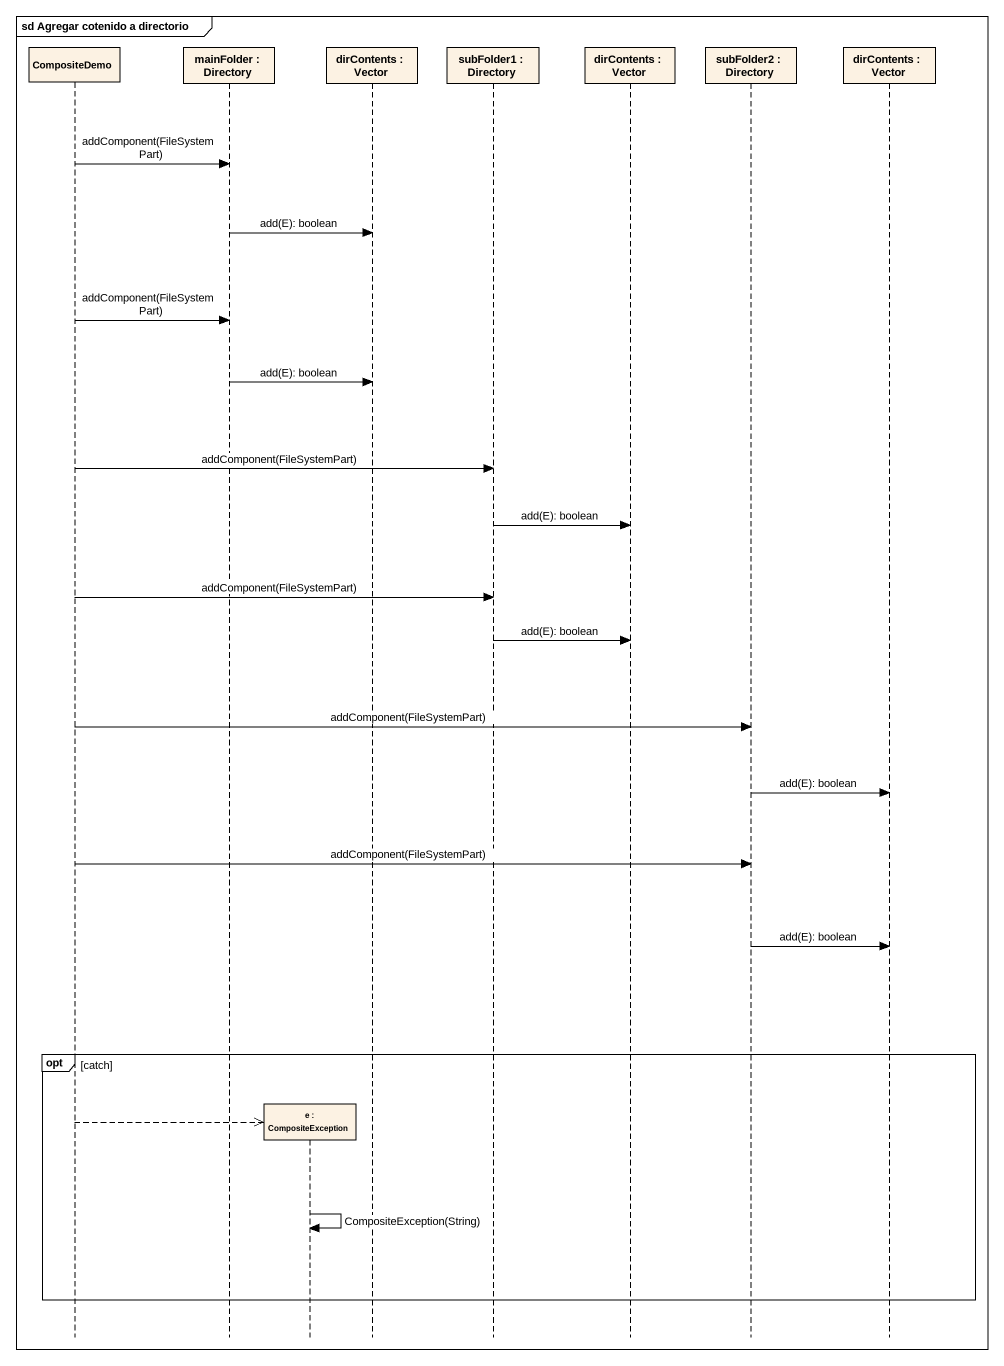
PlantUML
@startuml
mainframe sd Agregar cotenido a directorio
hide footbox
participant CompositeDemo
participant "mainFolder : Directory" as mainFolder
participant "e : CompositeException" as e
participant "dirContents : Vector" as dirContents
participant "subFolder1 : Directory" as subFolder1
participant "dirContents : Vector" as dirContents_2
participant "subFolder2 : Directory" as subFolder2
participant "dirContents : Vector" as dirContents_3

CompositeDemo -> mainFolder : addComponent(FileSystemPart)
mainFolder -> dirContents : add(E): boolean
CompositeDemo -> mainFolder : addComponent(FileSystemPart)
mainFolder -> dirContents : add(E): boolean
CompositeDemo -> subFolder1 : addComponent(FileSystemPart)
subFolder1 -> dirContents_2 : add(E): boolean
CompositeDemo -> subFolder1 : addComponent(FileSystemPart)
subFolder1 -> dirContents_2 : add(E): boolean
CompositeDemo -> subFolder2 : addComponent(FileSystemPart)
subFolder2 -> dirContents_3 : add(E): boolean
CompositeDemo -> subFolder2 : addComponent(FileSystemPart)
subFolder2 -> dirContents_3 : add(E): boolean
opt catch
  CompositeDemo -->> e **
  e -> e : CompositeException(String)
end
@enduml
